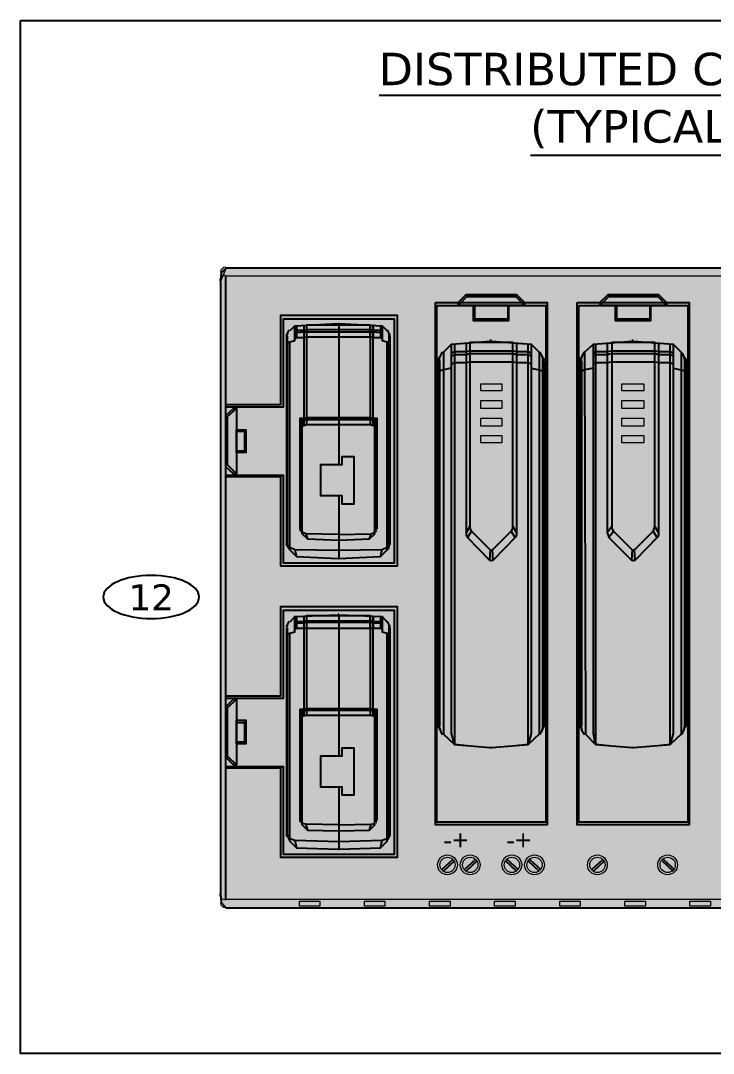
# Model space of a CAD drawing. Extents: x 9438 to 11125, y 1800 to 2873.
# Drawn here: x 10766.9 to 10927.3, y 2213.3 to 2452.3 of the extents above; entities that cross this region are included whole.
import ezdxf

# ---------------------------------------------------------------- set-up
doc = ezdxf.new("R2010")
doc.units = 0
doc.header["$LTSCALE"] = 10
doc.header["$MEASUREMENT"] = 0
doc.layers.add('G02-1-PRDXXXX-E-MRIO-01-P01-01$0$ANNOTATION', color=7, linetype='Continuous')
doc.styles.add('G02-1-PRDXXXX-E-MRIO-01-P01-01$0$PDF Swiss721BT-Light', font='arial.ttf')
doc.styles.add('G02-1-PRDXXXX-E-MRIO-01-P01-01$0$PDF Verdana', font='verdana.ttf')

# ---------------------------------------------------------------- blocks, each defined once
blk = doc.blocks.new('G02-1-PRDXXXX-E-MRIO-01-P01-01$0$DV-54809-ZX-370-003')
at = {"layer": 'G02-1-PRDXXXX-E-MRIO-01-P01-01$0$ANNOTATION', "lineweight": 25}
for points in [[(1329.17, 652.27), (1680.05, 652.27), (1680.05, 413.32), (1329.17, 413.32)], [(1376.76, 595.03), (1375.57, 594.01), (1375.4, 591.81), (1375.4, 450.24), (1375.57, 448.21), (1376.76, 447.02), (1664.13, 447.02), (1665.32, 448.21), (1665.49, 450.07), (1665.49, 592.15), (1664.98, 594.69), (1664.13, 595.03)], [(1445.85, 587.07), (1445.85, 586.39), (1430.44, 586.39), (1430.44, 587.07), (1432.3, 588.93), (1443.98, 588.93)], [(1478.7, 587.07), (1478.7, 586.39), (1463.29, 586.39), (1463.29, 587.07), (1465.15, 588.93), (1476.84, 588.93)], [(1425.19, 587.07), (1451.1, 587.07), (1451.1, 466.16), (1425.19, 466.16)], [(1425.53, 586.39), (1450.76, 586.39), (1450.76, 466.84), (1425.53, 466.84)], [(1433.99, 586.39), (1442.12, 586.39), (1442.12, 582.84), (1433.99, 582.84)], [(1434.33, 586.39), (1441.95, 586.39), (1441.95, 583.18), (1434.33, 583.18)], [(1458.04, 587.07), (1483.95, 587.07), (1483.95, 466.16), (1458.04, 466.16)], [(1458.38, 586.39), (1483.61, 586.39), (1483.61, 466.84), (1458.38, 466.84)], [(1466.85, 586.39), (1474.97, 586.39), (1474.97, 582.84), (1466.85, 582.84)], [(1467.18, 586.39), (1474.81, 586.39), (1474.81, 583.18), (1467.18, 583.18)], [(1379.13, 552.36), (1379.13, 557.61), (1381.33, 557.61), (1381.33, 552.36)], [(1379.13, 552.69), (1379.13, 557.27), (1380.99, 557.27), (1380.99, 552.69)], [(1406.39, 545.92), (1406.39, 551.34), (1403.51, 551.34), (1403.51, 549.48), (1398.6, 549.48), (1398.6, 542.36), (1403.51, 542.36), (1403.51, 540.5), (1406.39, 540.5)], [(1379.13, 484.96), (1379.13, 490.38), (1381.33, 490.38), (1381.33, 484.96)], [(1379.13, 485.3), (1379.13, 489.87), (1380.99, 489.87), (1380.99, 485.3)], [(1406.39, 478.52), (1406.39, 483.94), (1403.51, 483.94), (1403.51, 482.08), (1398.6, 482.08), (1398.6, 474.97), (1403.51, 474.97), (1403.51, 473.1), (1406.39, 473.1)]]:
    blk.add_lwpolyline(points, close=True, dxfattribs=at)
for points in [[(1412.15, 635), (1529.5, 635)], [(1447.2, 621.11), (1494.62, 621.11)], [(1376.59, 593.17), (1376.59, 448.89)], [(1432.47, 588.93), (1432.47, 588.43), (1430.44, 586.39)], [(1432.47, 588.43), (1443.82, 588.43)], [(1443.82, 588.93), (1443.82, 588.43), (1445.85, 586.39)], [(1465.32, 588.93), (1465.32, 588.43), (1463.29, 586.39)], [(1465.32, 588.43), (1476.67, 588.43)], [(1476.67, 588.93), (1476.67, 588.43), (1478.7, 586.39)], [(1441.95, 586.39), (1438.06, 586.39), (1441.95, 586.39)], [(1474.81, 586.39), (1470.91, 586.39), (1474.81, 586.39)], [(1376.59, 546.77), (1389.29, 546.77), (1389.29, 526.11), (1416.38, 526.11), (1416.38, 584.02), (1389.29, 584.02), (1389.29, 563.36), (1376.59, 563.36)], [(1376.59, 547.11), (1389.96, 547.11), (1389.96, 526.78), (1415.7, 526.78), (1415.7, 583.18), (1389.96, 583.18), (1389.96, 562.85), (1376.59, 562.85)], [(1390.98, 577.76), (1391.49, 577.93), (1392.67, 578.27), (1392.67, 581.65), (1391.49, 580.47)], [(1392.67, 581.65), (1402.66, 582.16), (1402.83, 582.16), (1412.83, 581.65), (1414.01, 580.47)], [(1393.01, 581.65), (1393.01, 578.94), (1392.67, 578.6)], [(1392.67, 580.3), (1393.01, 580.64), (1394.71, 580.64), (1395.38, 580.81), (1402.83, 580.81), (1410.12, 580.81), (1410.79, 580.64), (1412.49, 580.64), (1412.83, 580.3)], [(1394.71, 581.82), (1394.71, 560.31), (1394.71, 558.62)], [(1410.12, 579.11), (1410.12, 581.82), (1402.83, 581.82), (1395.38, 581.82), (1395.38, 560.48), (1395.38, 558.79)], [(1410.12, 581.82), (1410.12, 560.48), (1410.12, 558.79)], [(1410.79, 558.62), (1410.79, 560.31), (1410.79, 581.82), (1410.79, 578.94)], [(1412.49, 581.65), (1412.49, 578.94), (1412.83, 578.6)], [(1412.83, 581.65), (1412.83, 578.27), (1414.01, 577.93)], [(1390.81, 531.02), (1390.81, 579.28)], [(1390.98, 579.62), (1390.98, 579.79)], [(1392.67, 579.96), (1393.01, 580.13), (1394.71, 580.3), (1402.83, 580.3), (1410.79, 580.3), (1412.49, 580.13), (1412.83, 579.96)], [(1393.01, 578.94), (1394.71, 578.94), (1395.38, 579.11), (1402.83, 579.11), (1410.12, 579.11), (1410.79, 578.94), (1412.49, 578.94)], [(1414.69, 579.62), (1414.52, 579.79)], [(1414.69, 531.02), (1414.69, 579.28)], [(1392.67, 529.83), (1393.01, 528.31), (1391.49, 529.83), (1391.49, 577.93)], [(1412.49, 528.31), (1414.01, 529.83), (1414.01, 577.93), (1414.52, 577.76)], [(1429.59, 577.42), (1429.59, 484.79), (1428.91, 487.33), (1428.91, 577.42), (1427.05, 575.56), (1427.05, 487.16), (1429.59, 484.79)], [(1428.91, 577.42), (1437.89, 578.1), (1438.06, 578.1), (1438.23, 578.1), (1447.37, 577.42), (1449.23, 575.56), (1449.23, 487.16), (1446.69, 484.79)], [(1428.91, 575.22), (1429.59, 575.72), (1432.3, 575.72), (1433.15, 575.89), (1438.06, 575.89), (1443.14, 575.89), (1443.98, 575.72), (1446.69, 575.72), (1447.37, 575.22)], [(1432.3, 577.76), (1432.3, 533.73), (1432.3, 533.22), (1432.64, 532.71), (1437.72, 527.46), (1437.89, 527.46), (1438.06, 527.29), (1438.23, 527.46), (1438.57, 527.46), (1438.4, 529.83)], [(1443.65, 532.71), (1442.97, 533.73), (1442.8, 534.24), (1443.14, 534.74), (1443.14, 535.25), (1443.14, 577.76), (1438.06, 577.76), (1433.15, 577.76), (1433.15, 535.25), (1433.15, 534.74), (1433.49, 534.24), (1433.32, 533.73), (1432.64, 532.71)], [(1443.98, 577.76), (1443.98, 533.73), (1443.98, 533.22), (1443.65, 532.71), (1438.57, 527.46)], [(1447.37, 577.42), (1447.37, 487.33), (1446.69, 484.79), (1446.69, 577.42)], [(1462.27, 577.42), (1462.27, 484.79), (1461.77, 487.33), (1461.77, 577.42), (1459.73, 575.56), (1459.9, 487.16), (1462.27, 484.79)], [(1461.77, 577.42), (1470.74, 578.1), (1470.91, 578.1), (1471.08, 578.1), (1480.22, 577.42), (1482.09, 575.56), (1482.09, 487.16), (1479.55, 484.79)], [(1461.77, 575.22), (1462.27, 575.72), (1464.98, 575.72), (1466, 575.89), (1470.91, 575.89), (1475.99, 575.89), (1476.84, 575.72), (1479.55, 575.72), (1480.22, 575.22)], [(1464.98, 577.76), (1464.98, 533.73), (1465.15, 533.22), (1465.32, 532.71), (1470.57, 527.46), (1470.74, 527.46), (1470.91, 527.29), (1471.08, 527.46), (1471.42, 527.46), (1471.25, 529.83)], [(1476.5, 532.71), (1475.82, 533.73), (1475.65, 534.24), (1475.82, 534.74), (1475.99, 535.25), (1475.99, 577.76), (1470.91, 577.76), (1466, 577.76), (1466, 535.25), (1466, 534.74), (1466.34, 534.24), (1466.17, 533.73), (1465.32, 532.71)], [(1476.84, 577.76), (1476.84, 533.73), (1476.84, 533.22), (1476.5, 532.71), (1471.42, 527.46)], [(1480.22, 577.42), (1480.22, 487.33), (1479.55, 484.79), (1479.55, 577.42)], [(1425.86, 489.19), (1425.86, 573.52)], [(1426.03, 574.03), (1426.2, 574.37)], [(1426.2, 489.02), (1426.2, 573.52)], [(1428.91, 574.54), (1429.59, 575.05), (1432.3, 575.05), (1433.15, 575.22), (1438.06, 575.22), (1443.14, 575.22), (1443.98, 575.05), (1446.69, 575.05), (1447.37, 574.54)], [(1450.25, 574.03), (1450.08, 574.37)], [(1450.08, 489.02), (1450.08, 573.52)], [(1450.42, 489.19), (1450.42, 573.52)], [(1458.72, 489.19), (1458.72, 573.52)], [(1458.89, 574.03), (1459.06, 574.37)], [(1459.06, 489.02), (1459.06, 573.52)], [(1461.77, 574.54), (1462.27, 575.05), (1464.98, 575.05), (1466, 575.22), (1470.91, 575.22), (1475.99, 575.22), (1476.84, 575.05), (1479.55, 575.05), (1480.22, 574.54)], [(1483.1, 574.03), (1482.76, 574.37)], [(1482.93, 489.02), (1482.93, 573.52)], [(1483.27, 489.19), (1483.27, 573.52)], [(1428.91, 571.83), (1427.05, 571.49), (1426.54, 571.32), (1426.2, 571.15)], [(1428.91, 572.68), (1429.59, 573.18), (1432.3, 573.18), (1433.15, 573.35), (1438.06, 573.35), (1443.14, 573.35), (1443.98, 573.18), (1446.69, 573.18), (1447.37, 572.68)], [(1447.37, 571.83), (1449.23, 571.49), (1449.74, 571.32), (1450.08, 571.15)], [(1461.77, 571.83), (1459.73, 571.49), (1459.4, 571.32), (1459.06, 571.15)], [(1461.77, 572.68), (1462.27, 573.18), (1464.98, 573.18), (1466, 573.35), (1470.91, 573.35), (1475.99, 573.35), (1476.84, 573.18), (1479.55, 573.18), (1480.22, 572.68)], [(1480.22, 571.83), (1482.09, 571.49), (1482.6, 571.32), (1482.93, 571.15)], [(1376.59, 560.82), (1378.45, 562.52), (1379.13, 562.52), (1379.13, 547.44), (1378.45, 547.44), (1376.59, 549.14)], [(1376.59, 560.65), (1377.09, 560.65), (1379.13, 562.52)], [(1377.09, 549.48), (1377.09, 560.65)], [(1393.86, 559.81), (1394.71, 559.98), (1402.83, 559.98), (1410.79, 559.98), (1411.64, 559.81)], [(1394.03, 534.41), (1394.03, 560.31)], [(1395.55, 532.37), (1394.37, 533.56), (1394.37, 560.31)], [(1409.95, 532.37), (1411.13, 533.56), (1411.13, 560.31)], [(1411.47, 534.41), (1411.47, 560.31)], [(1393.86, 558.62), (1394.71, 558.62), (1395.38, 558.79), (1402.83, 558.79), (1410.12, 558.79), (1410.79, 558.62), (1411.64, 558.62)], [(1376.59, 549.48), (1377.09, 549.48), (1379.13, 547.44)], [(1402.83, 542.36), (1402.83, 527.8)], [(1433.15, 535.25), (1432.3, 533.73)], [(1443.14, 535.25), (1443.98, 533.73)], [(1466, 535.25), (1464.98, 533.73)], [(1475.99, 535.25), (1476.84, 533.73)], [(1394.03, 534.07), (1394.03, 534.24)], [(1402.83, 533.39), (1395.21, 533.56), (1394.37, 533.9)], [(1395.21, 533.56), (1395.55, 532.37), (1402.83, 532.03), (1409.95, 532.37), (1410.29, 533.56)], [(1402.66, 533.39), (1410.29, 533.56), (1411.13, 533.9)], [(1411.47, 534.07), (1411.64, 534.24)], [(1442.8, 534.24), (1438.4, 529.83), (1438.06, 529.66), (1437.89, 529.83), (1433.49, 534.24)], [(1475.65, 534.24), (1471.25, 529.83), (1470.91, 529.66), (1470.74, 529.83), (1466.34, 534.24)], [(1390.98, 530.51), (1390.98, 530.68)], [(1414.52, 530.51), (1414.52, 530.68)], [(1414.01, 530.34), (1412.83, 529.83), (1402.83, 529.66), (1392.67, 529.83), (1391.49, 530.34)], [(1393.01, 528.31), (1402.66, 527.8), (1402.83, 527.8), (1412.49, 528.31), (1412.83, 529.83)], [(1437.89, 529.83), (1437.72, 527.46)], [(1470.74, 529.83), (1470.57, 527.46)], [(1402.83, 527.8), (1402.83, 527.8)], [(1376.59, 479.37), (1389.29, 479.37), (1389.29, 458.71), (1416.38, 458.71), (1416.38, 516.62), (1389.29, 516.62), (1389.29, 495.96), (1376.59, 495.96)], [(1376.59, 479.71), (1389.96, 479.71), (1389.96, 459.39), (1415.7, 459.39), (1415.7, 515.78), (1389.96, 515.78), (1389.96, 495.46), (1376.59, 495.46)], [(1390.98, 510.36), (1391.49, 510.53), (1392.67, 510.87), (1392.67, 514.42), (1391.49, 513.07)], [(1392.67, 514.42), (1402.66, 514.76), (1402.83, 514.76), (1412.83, 514.42), (1414.01, 513.07)], [(1393.01, 514.42), (1393.01, 511.71), (1392.67, 511.37)], [(1394.71, 514.42), (1394.71, 492.92), (1394.71, 491.39)], [(1410.12, 511.71), (1410.12, 514.59), (1402.83, 514.59), (1395.38, 514.59), (1395.38, 493.09), (1395.38, 491.56)], [(1402.83, 514.76), (1402.83, 482.08)], [(1410.12, 514.59), (1410.12, 493.09), (1410.12, 491.56)], [(1410.79, 491.39), (1410.79, 492.92), (1410.79, 514.42), (1410.79, 511.71)], [(1412.49, 514.42), (1412.49, 511.71), (1412.83, 511.37)], [(1412.83, 514.42), (1412.83, 510.87), (1414.01, 510.53)], [(1390.81, 463.79), (1390.81, 511.88)], [(1390.98, 512.22), (1390.98, 512.39)], [(1390.98, 463.62), (1390.98, 511.88)], [(1392.67, 512.9), (1393.01, 513.24), (1394.71, 513.24), (1395.38, 513.41), (1402.83, 513.41), (1410.12, 513.41), (1410.79, 513.24), (1412.49, 513.24), (1412.83, 512.9)], [(1392.67, 512.56), (1393.01, 512.9), (1394.71, 512.9), (1395.38, 513.07), (1402.83, 513.07), (1410.12, 513.07), (1410.79, 512.9), (1412.49, 512.9), (1412.83, 512.56)], [(1393.01, 511.71), (1394.71, 511.71), (1402.83, 511.71), (1410.79, 511.71), (1412.49, 511.71)], [(1414.69, 512.22), (1414.52, 512.39)], [(1414.52, 463.62), (1414.52, 511.88)], [(1392.67, 462.6), (1393.01, 460.91), (1391.49, 462.43), (1391.49, 510.53)], [(1412.49, 460.91), (1414.01, 462.43), (1414.01, 510.53), (1414.52, 510.36)], [(1376.59, 493.42), (1378.45, 495.29), (1379.13, 495.29), (1379.13, 480.05), (1378.45, 480.05), (1376.59, 481.91)], [(1376.59, 493.25), (1377.09, 493.25), (1379.13, 495.29)], [(1377.09, 482.08), (1377.09, 493.25)], [(1393.86, 492.58), (1394.71, 492.58), (1395.38, 492.75), (1402.83, 492.75), (1410.12, 492.75), (1410.79, 492.58), (1411.64, 492.58)], [(1394.03, 467.18), (1394.03, 492.92)], [(1395.55, 464.97), (1394.37, 466.16), (1394.37, 492.92)], [(1409.95, 464.97), (1411.13, 466.16), (1411.13, 492.92)], [(1393.86, 491.39), (1394.71, 491.39), (1395.38, 491.56), (1402.83, 491.56), (1410.12, 491.56), (1410.79, 491.39), (1411.64, 491.39)], [(1426.37, 488.34), (1426.03, 488.51)], [(1449.91, 488.34), (1450.25, 488.51)], [(1459.06, 488.34), (1458.89, 488.51)], [(1482.76, 488.34), (1482.93, 488.51)], [(1432.47, 484.45), (1429.59, 484.79), (1437.89, 484.11), (1438.06, 484.11), (1438.23, 484.11), (1446.69, 484.79), (1443.82, 484.45)], [(1465.32, 484.45), (1462.27, 484.79), (1470.74, 484.11), (1470.91, 484.11), (1471.08, 484.11), (1479.55, 484.79), (1476.67, 484.45)], [(1376.59, 482.08), (1377.09, 482.08), (1379.13, 480.05)], [(1402.83, 474.97), (1402.83, 460.4)], [(1394.03, 466.84), (1394.03, 466.84)], [(1402.83, 466.16), (1395.21, 466.33), (1394.37, 466.5)], [(1395.21, 466.33), (1395.55, 464.97), (1402.83, 464.8), (1409.95, 464.97), (1410.29, 466.33)], [(1402.66, 466.16), (1410.29, 466.33), (1411.13, 466.5)], [(1411.47, 466.84), (1411.64, 466.84)], [(1390.98, 463.28), (1390.98, 463.28)], [(1414.01, 462.94), (1412.83, 462.6), (1402.83, 462.26), (1392.67, 462.6), (1391.49, 462.94)], [(1393.01, 460.91), (1402.66, 460.57), (1402.83, 460.57), (1412.49, 460.91), (1412.83, 462.6)], [(1414.52, 463.28), (1414.52, 463.28)], [(1402.83, 460.57), (1402.83, 460.57)], [(1429.25, 458.2), (1426.71, 455.83)], [(1429.59, 457.86), (1427.05, 455.49)], [(1434.5, 458.2), (1431.96, 455.83)], [(1434.84, 457.86), (1432.3, 455.49)], [(1441.44, 457.86), (1443.98, 455.49)], [(1441.78, 458.2), (1444.32, 455.83)], [(1446.69, 457.86), (1449.23, 455.49)], [(1447.03, 458.2), (1449.57, 455.83)], [(1463.97, 458.2), (1461.43, 455.83)], [(1464.31, 457.86), (1461.77, 455.49)], [(1477.68, 457.86), (1480.22, 455.49)], [(1478.02, 458.2), (1480.56, 455.83)]]:
    blk.add_lwpolyline(points, dxfattribs=at)
at = {"layer": 'G02-1-PRDXXXX-E-MRIO-01-P01-01$0$ANNOTATION', "color": 7, "lineweight": 0, "true_color": 0xffffff}
blk.add_lwpolyline([(1375.4, 591.81), (1376.76, 595.03), (1375.57, 594.01)], dxfattribs=at)
at = {"layer": 'G02-1-PRDXXXX-E-MRIO-01-P01-01$0$ANNOTATION', "lineweight": 0}
for points in [[(1376.76, 595.03), (1664.13, 595.03)], [(1375.4, 592.15), (1375.57, 594.01)], [(1664.3, 593.17), (1376.59, 593.17)], [(1375.4, 591.98), (1375.4, 591.81), (1375.4, 450.24), (1375.4, 450.07), (1375.57, 448.21)], [(1664.3, 448.89), (1376.59, 448.89)], [(1376.76, 447.02), (1664.13, 447.02)]]:
    blk.add_lwpolyline(points, dxfattribs=at)
at = {"layer": 'G02-1-PRDXXXX-E-MRIO-01-P01-01$0$ANNOTATION', "lineweight": 25}
for points in [[(1402.65, 582.16, -0.021404), (1402.75, 582.16, -0.026301), (1402.83, 582.16), (1402.83, 549.48)], [(1391.49, 529.86, -0.190946), (1390.98, 531.02), (1390.98, 579.28)], [(1414.01, 529.86, 0.185073), (1414.52, 531.02), (1414.52, 579.28)], [(1438.14, 578.26, 0.018606), (1437.97, 578.27, 0.018596), (1437.8, 578.26)], [(1470.99, 578.26, 0.018596), (1470.83, 578.27, 0.018606), (1470.66, 578.26)], [(1393.97, 534.37, -0.168578), (1393.86, 534.57), (1393.86, 560.31), (1394.71, 560.31), (1395.38, 560.48), (1402.83, 560.48), (1410.12, 560.48), (1410.79, 560.31), (1411.64, 560.31), (1411.64, 534.57)], [(1402.65, 527.97, 0.021144), (1402.75, 527.97, 0.025964), (1402.85, 527.97)], [(1402.85, 514.93, 0.026264), (1402.75, 514.93, 0.021404), (1402.65, 514.93)], [(1414.53, 463.47, 0.152342), (1414.69, 463.79), (1414.69, 511.88)], [(1393.97, 466.97, -0.168616), (1393.86, 467.18), (1393.86, 492.92), (1394.71, 492.92), (1395.38, 493.09), (1402.83, 493.09), (1410.12, 493.09), (1410.79, 492.92), (1411.64, 492.92), (1411.64, 467.18)], [(1411.36, 466.97, 0.131243), (1411.47, 467.18), (1411.47, 492.92)], [(1437.8, 484.12, 0.018748), (1437.97, 484.11, 0.018759), (1438.14, 484.12)], [(1470.66, 484.12, 0.018759), (1470.83, 484.11, 0.018748), (1470.99, 484.12)], [(1402.65, 460.58, 0.021404), (1402.75, 460.57, 0.026264), (1402.85, 460.58)]]:
    blk.add_lwpolyline(points, format="xyb", dxfattribs=at)
at = {"layer": 'G02-1-PRDXXXX-E-MRIO-01-P01-01$0$ANNOTATION', "lineweight": 0}
for points in [[(1435.69, 568.27), (1440.6, 568.27), (1440.6, 566.58), (1435.69, 566.58)], [(1468.37, 568.27), (1473.45, 568.27), (1473.45, 566.58), (1468.37, 566.58)], [(1435.69, 564.38), (1440.6, 564.38), (1440.6, 562.52), (1435.69, 562.52)], [(1468.37, 564.38), (1473.45, 564.38), (1473.45, 562.52), (1468.37, 562.52)], [(1435.69, 560.31), (1440.6, 560.31), (1440.6, 558.45), (1435.69, 558.45)], [(1468.37, 560.31), (1473.45, 560.31), (1473.45, 558.45), (1468.37, 558.45)], [(1435.69, 556.25), (1440.6, 556.25), (1440.6, 554.56), (1435.69, 554.56)], [(1468.37, 556.25), (1473.45, 556.25), (1473.45, 554.56), (1468.37, 554.56)], [(1398.43, 448.55), (1398.43, 447.36), (1393.69, 447.36), (1393.69, 448.55)], [(1413.5, 448.55), (1413.5, 447.36), (1408.76, 447.36), (1408.76, 448.55)], [(1428.57, 448.55), (1428.57, 447.36), (1423.83, 447.36), (1423.83, 448.55)], [(1443.65, 448.55), (1443.65, 447.36), (1438.9, 447.36), (1438.9, 448.55)], [(1458.72, 448.55), (1458.72, 447.36), (1453.98, 447.36), (1453.98, 448.55)], [(1473.79, 448.55), (1473.79, 447.36), (1469.05, 447.36), (1469.05, 448.55)], [(1488.86, 448.55), (1488.86, 447.36), (1484.12, 447.36), (1484.12, 448.55)]]:
    blk.add_lwpolyline(points, close=True, dxfattribs=at)
at = {"layer": 'G02-1-PRDXXXX-E-MRIO-01-P01-01$0$ANNOTATION', "lineweight": 5}
for centre, radius in [((1427.98, 456.93), 2.29), ((1433.23, 456.93), 2.29), ((1442.88, 456.93), 2.29), ((1448.13, 456.93), 2.29), ((1462.69, 456.93), 2.29), ((1478.95, 456.93), 2.29), ((1427.99, 456.93), 1.77), ((1433.24, 456.93), 1.77), ((1442.89, 456.93), 1.77), ((1448.14, 456.93), 1.77), ((1462.7, 456.93), 1.77), ((1478.96, 456.93), 1.77)]:
    blk.add_circle(centre, radius, dxfattribs=at)
at = {"layer": 'G02-1-PRDXXXX-E-MRIO-01-P01-01$0$ANNOTATION', "lineweight": 0}
for centre, start, end in [((1376.67, 593.93), 89.9516, 174.9781), ((1376.5, 592.07), 89.8516, 179.9923), ((1376.5, 450.16), 180.0088, 270.1494), ((1376.67, 448.29), 185.1189, 270.0152)]:
    blk.add_arc(centre, 1.27, start, end, dxfattribs=at)
at = {"layer": 'G02-1-PRDXXXX-E-MRIO-01-P01-01$0$ANNOTATION', "lineweight": 25}
for centre, radius, start, end in [((1391.23, 579.37), 0.593, 135.0156, 180.011), ((1392.59, 579.37), 1.78, 135.0301, 179.9837), ((1412.76, 579.37), 1.76, 359.7679, 45.3363), ((1426.65, 573.6), 0.951, 135.9006, 179.8123), ((1428.84, 573.6), 2.8, 135.058, 179.9363), ((1447.28, 573.6), 2.8, 0.0677, 44.9449), ((1449.47, 573.6), 0.952, 0.1907, 44.0757), ((1459.5, 573.61), 0.951, 135.9094, 179.8241), ((1461.69, 573.6), 2.8, 135.0629, 179.9314), ((1480.13, 573.6), 2.8, 0.0686, 44.9371), ((1482.32, 573.61), 0.951, 0.1759, 44.0906), ((1395.3, 534.66), 1.27, 181.1933, 224.4593), ((1410.93, 534.71), 0.544, 321.3251, 351.2243), ((1391.24, 531.27), 0.599, 184.8555, 223.3013), ((1414.03, 531.3), 0.665, 319.5322, 353.8194), ((1391.23, 511.97), 0.593, 135.0148, 180.0085), ((1392.59, 511.97), 1.78, 135.0317, 179.9821), ((1412.76, 511.97), 1.76, 359.7695, 45.3347), ((1426.65, 489.28), 0.952, 180.1892, 224.0978), ((1428.84, 489.11), 2.8, 180.0637, 224.942), ((1447.28, 489.11), 2.8, 315.0551, 359.9323), ((1449.47, 489.28), 0.952, 315.9258, 359.8077), ((1459.5, 489.28), 0.951, 180.1774, 224.0891), ((1461.69, 489.11), 2.8, 180.0686, 224.9371), ((1480.13, 489.11), 2.8, 315.0629, 359.9314), ((1482.32, 489.28), 0.951, 315.9109, 359.8226), ((1395.3, 467.26), 1.27, 181.1909, 224.4617), ((1391.23, 463.87), 0.591, 184.7557, 223.5733), ((1392.76, 463.88), 1.78, 181.2019, 224.4403), ((1412.69, 463.9), 1.83, 316.2651, 358.2035)]:
    blk.add_arc(centre, radius, start, end, dxfattribs=at)
for points in [[(1414.69, 579.37), (1414.69, 579.52), (1414.63, 579.67), (1414.52, 579.78)], [(1410.93, 533.77), (1411.16, 534), (1411.3, 534.31), (1411.3, 534.63)], [(1359.4, 523.91), (1353.27, 523.91), (1348.31, 521.67), (1348.31, 518.91)], [(1370.49, 518.91), (1370.49, 521.67), (1365.52, 523.91), (1359.4, 523.91)], [(1348.31, 518.91), (1348.31, 516.15), (1353.27, 513.91), (1359.4, 513.91)], [(1359.4, 513.91), (1365.52, 513.91), (1370.49, 516.15), (1370.49, 518.91)], [(1414.69, 511.97), (1414.69, 512.12), (1414.63, 512.27), (1414.52, 512.39)], [(1410.93, 466.37), (1411.16, 466.6), (1411.3, 466.91), (1411.3, 467.23)]]:
    blk.add_open_spline(points, degree=3, dxfattribs=at)
at = {"layer": 'G02-1-PRDXXXX-E-MRIO-01-P01-01$0$ANNOTATION', "color": 7, "true_color": 0xffffff, "transparency": 33554559}
for points in [[(1375.4, 591.81), (1376.76, 595.03), (1375.57, 594.01)], [(1375.57, 448.21), (1664.13, 595.03), (1375.4, 450.24)], [(1664.13, 595.03), (1375.4, 450.24), (1376.76, 595.03)], [(1375.4, 450.24), (1376.76, 595.03), (1375.4, 591.81)], [(1664.98, 594.69), (1375.57, 448.21), (1664.13, 595.03)], [(1376.76, 447.02), (1664.98, 594.69), (1375.57, 448.21)], [(1665.49, 592.15), (1376.76, 447.02), (1664.98, 594.69)], [(1664.13, 447.02), (1665.49, 592.15), (1376.76, 447.02)]]:
    blk.add_solid(points, dxfattribs=at)
at = {"layer": 'G02-1-PRDXXXX-E-MRIO-01-P01-01$0$ANNOTATION', "attachment_point": 4}
for s, insert, char_height, style in [('DISTRIBUTED CHARM IO', (1412.06, 641.01), 7.5077, 'G02-1-PRDXXXX-E-MRIO-01-P01-01$0$PDF Verdana'), ('(TYPICAL)', (1447.11, 627.13), 7.508, 'G02-1-PRDXXXX-E-MRIO-01-P01-01$0$PDF Verdana'), ('12', (1354.15, 518.83), 6.006, 'G02-1-PRDXXXX-E-MRIO-01-P01-01$0$PDF Verdana'), ('-+', (1426.96, 462.67), 4.558, 'G02-1-PRDXXXX-E-MRIO-01-P01-01$0$PDF Swiss721BT-Light'), ('-+', (1441.53, 462.67), 4.558, 'G02-1-PRDXXXX-E-MRIO-01-P01-01$0$PDF Swiss721BT-Light')]:
    blk.add_mtext(s, dxfattribs=dict(at, insert=insert, char_height=char_height, style=style))

msp = doc.modelspace()

# ---------------------------------------------------------------- block references
msp.add_blockref('G02-1-PRDXXXX-E-MRIO-01-P01-01$0$DV-54809-ZX-370-003', (9437.72, 1800))

doc.saveas('drawing.dxf')
